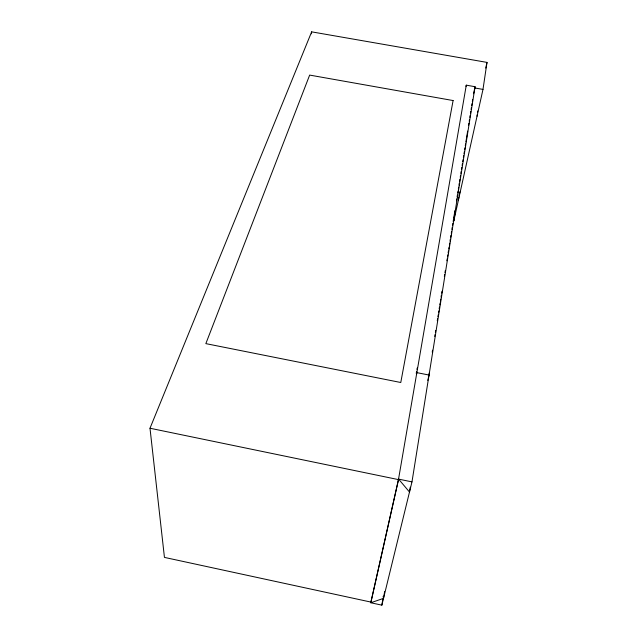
<?xml version="1.0" encoding="UTF-8"?>
<svg xmlns="http://www.w3.org/2000/svg" width="637" height="637" viewBox="0 0 637 637"><rect width="100%" height="100%" fill="white"/><g stroke="black" fill="none" stroke-linecap="round" stroke-linejoin="round"><path stroke-width="0.96" d="M311.517 33.825L311.644 31.85L487.002 62.402L482.989 89.411L453.775 221.015L454.85 214.231M477.041 116.205L477.288 114.572M458.401 200.161L458.871 197.215M410.276 487.178L409.495 492.043L398.611 479.12L370.79 602.753L381.85 605.15L411.98 481.883L475.075 86.72L466.284 85.167L466.021 86.417M432.244 352.142L432.563 350.183M434.76 336.424L435.079 334.465M435.389 332.498L435.708 330.531M437.277 320.706L437.595 318.747M437.906 316.78L438.224 314.813M438.535 312.847L438.853 310.888M439.164 308.921L439.482 306.954M439.793 304.988L440.111 303.029M440.43 301.062L440.74 299.095M441.059 297.129L441.369 295.17M441.688 293.203L441.998 291.236M444.355 276.506L444.674 274.539M444.984 272.572L445.303 270.606M446.871 260.788L447.19 258.821M447.5 256.854L447.819 254.888M448.129 252.929L448.448 250.962M448.767 248.995L449.077 247.029M449.396 245.07L449.706 243.103M450.025 241.136L450.335 239.17M450.654 237.211L450.964 235.244M451.283 233.277L451.593 231.319M451.912 229.352L452.222 227.385M452.541 225.418L452.851 223.46M453.17 221.493L453.48 219.526M453.799 217.559L454.898 210.688M456.466 200.862L456.785 198.895M457.103 196.937L457.414 194.97M457.732 193.003L458.043 191.036M458.361 189.078L458.672 187.111M458.99 185.144L459.301 183.177M459.619 181.219L459.93 179.252M460.248 177.285L460.559 175.318M460.877 173.36L461.188 171.393M461.507 169.426L461.817 167.459M462.136 165.501L462.446 163.534M462.765 161.567L463.075 159.6M463.394 157.642L463.704 155.675M464.023 153.708L464.333 151.741M464.652 149.783L464.962 147.816M465.281 145.849L465.591 143.882M465.91 141.924L467.638 131.118M468.585 125.218L468.896 123.26M469.214 121.293L469.525 119.326M469.843 117.359L470.154 115.401M470.472 113.434L470.783 111.467M471.101 109.5L471.412 107.542M471.73 105.575L472.041 103.608M472.359 101.641L472.67 99.683M381.85 605.15L382.829 599.29M384.637 591.582L383.498 598.382L370.79 602.753L398.459 479.613L149.998 428.239L311.644 31.85M417.203 369.213L417.498 367.469L417.076 369.412M398.332 480.346L466.284 85.167M459.15 195.941L459.938 191.793M473.57 93.774L475.075 86.72M416.232 373.298L416.654 371.355M416.622 373.927L416.901 372.645L429.035 375.05L427.785 380.416M485.752 68.079L487.002 62.402M477.447 112.47L477.774 110.973M428.406 376.961L429.449 372.494M474.812 87.97L482.989 89.411M398.611 479.12L411.98 481.883M370.909 602.084L164.442 557.399L149.998 428.239M383.116 596.359L383.53 598.247M453.106 100.55L400.777 382.503L205.847 343.63L309.654 75.086L453.106 100.55"/></g></svg>
